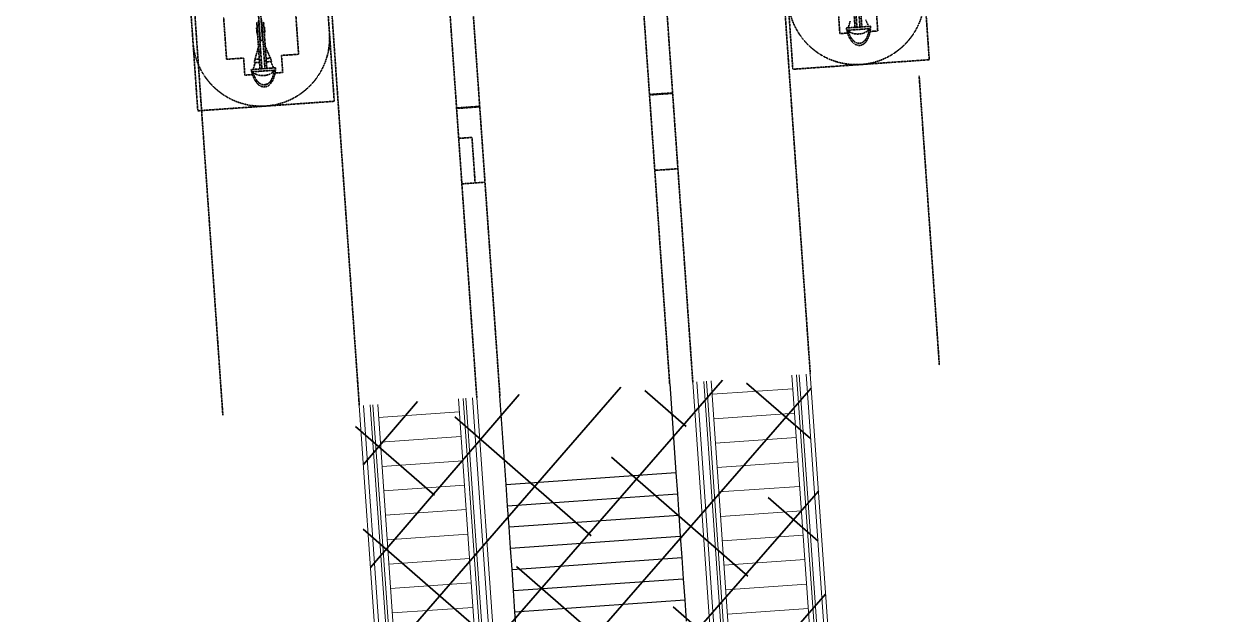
# Model space of a CAD drawing. Header units: millimetres. Extents: x 306 to 836129804, y -168137 to 818603917.
# Drawn here: x 834545324 to 834561028, y 818126594 to 818134362 of the extents above; entities that cross this region are included whole.
import ezdxf

# ---------------------------------------------------------------- set-up
doc = ezdxf.new("R2010")
doc.units = ezdxf.units.MM
doc.header["$LTSCALE"] = 3
doc.linetypes.add('ACAD_ISO03W100', pattern=[30, 12, -18])
doc.linetypes.add('DASHED2', pattern=[0.375, 0.25, -0.125])
for name, color, linetype, lineweight in [('A-GENM', 251, 'Continuous', 5), ('Eva-New', 1, 'ACAD_ISO03W100', 18), ('Hatch (HOR not under LTC submission)', 252, 'Continuous', 35), ('S-BEAM', 1, 'Continuous', 35), ('S-STRS', 251, 'Continuous', 25)]:
    doc.layers.add(name, color=color, linetype=linetype, lineweight=lineweight)
pattern_1 = [(44.99999999999999, (117245.5486662388, -3.576278686523438e-07), (-251.4471713899363, 251.4471713899363), []), (44.99999999999999, (117245.5486662388, 380.9999996423721), (-251.4471713899363, 251.4471713899363), [])]

# ---------------------------------------------------------------- blocks, each defined once
blk = doc.blocks.new('DGSG')
at = {"layer": 'S-BEAM', "linetype": 'DASHED2', "ltscale": 5}
h = blk.add_hatch(dxfattribs=at)
h.set_pattern_fill('FP_13', color=256, scale=0.9999999999999996, style=0, pattern_type=2)
h.set_pattern_definition(pattern_1)
h.paths.add_polyline_path([(74781.21307742596, 685.0050827264786), (74781.21307742596, 701.6201341152191), (74727.53896439075, 715.0496742725372), (74692.24292588234, 728.327580332756), (74656.36231148243, 748.5873529911041), (74628.15693569183, 772.4591969251633), (74608.47364020348, 799.723180770874), (74598.81212353706, 827.2271337509155), (74599.49273407459, 857.9341603517532), (74608.72199165821, 884.2075769901276), (74631.14089429379, 913.2900627851486), (74656.36231148243, 934.6364099979401), (74695.37741065025, 956.0753350257874), (74742.4558557272, 972.6226581335068), (74781.21307742596, 981.6036297082901), (74780.36983764172, 998.0381655693054), (74727.53896439075, 986.728510260582), (74679.00111401081, 969.3457162380219), (74637.5704600811, 946.7761468887329), (74604.92934083939, 919.9362643957138), (74582.40318465233, 889.9159319400787), (74570.90669310093, 855.9966298341751), (74571.36515927315, 824.014209151268), (74582.40318512917, 793.3078310489655), (74608.72199201584, 760.1689078807831), (74637.57045984268, 736.4476164579391), (74679.00111401081, 713.8780467510223), (74734.40556204319, 695.0253010988235), (74781.20450079441, 685.0069191455841)], flags=0)
h = blk.add_hatch(dxfattribs=at)
h.set_pattern_fill('FP_13', color=256, scale=0.9999999999999996, style=0, pattern_type=2)
h.set_pattern_definition(pattern_1)
h.paths.add_polyline_path([(74781.21307742596, -7164.994916677475), (74781.21307754517, -7148.379865765572), (74727.53896474838, -7134.950325727463), (74692.24292564392, -7121.672419428825), (74656.36231136322, -7101.412646651268), (74628.15693581104, -7077.540803194046), (74608.72199225426, -7050.983813881874), (74598.81212377548, -7022.772866368294), (74599.4927341938, -6992.065839886665), (74608.72199177742, -6965.792422533035), (74631.14089381695, -6936.709936857224), (74656.36231136322, -6915.363589763641), (74697.92381262779, -6892.966742038727), (74739.93433976173, -6877.961637377739), (74781.21307742596, -6868.396370649338), (74780.36983716488, -6851.961834430695), (74727.53896462917, -6863.271490216255), (74679.0011138916, -6880.65428340435), (74637.57045984268, -6903.223852753639), (74604.92934060097, -6930.063735842705), (74582.40318524837, -6960.084067344666), (74570.90669345856, -6994.003370285034), (74571.36515915394, -7025.985790729523), (74582.40318477154, -7056.692169070244), (74604.92934048176, -7086.712500929832), (74637.57045996189, -7113.552383542061), (74679.0011138916, -7136.12195289135), (74734.40556204319, -7154.974698781967), (74781.20450079441, -7164.993080973625)], flags=0)
at = {"layer": 'A-GENM'}
for p, q in [((62376.52381360531, -108.3881183862686), (70300.31537771225, -108.3881186246872)), ((62376.52381324768, -288.3881186246872), (70300.39307105541, -288.3881180286407)), ((70300.33911728859, -163.3881182670593), (62431.54380357265, -163.3881183862686)), ((62431.54380393028, -253.3881180286407), (70300.37796366215, -253.3881182670593)), ((70300.42026352882, -351.3881187438965), (62389.92127263546, -351.3881183862686)), ((67548.25576531887, -1415.388117909431), (67548.25576484203, -351.3881183862686)), ((67870.41721510887, -1415.388118267059), (67870.4172154665, -351.3881182670593)), ((68192.5786652565, -1415.388118505478), (68192.5786652565, -351.3881180286407)), ((68514.74011576176, -1415.388118267059), (68514.74011540413, -351.3881183862686)), ((68836.9015660286, -1415.388118386269), (68836.90156567097, -351.3881186246872)), ((69159.06301617622, -1415.388118743896), (69159.0630159378, -351.3881183862686)), ((69481.22446608543, -1415.388118386269), (69481.22446644306, -351.3881182670593)), ((69803.38591635227, -1415.388118267059), (69803.38591623306, -351.3881182670593)), ((70125.54736661911, -1415.388118028641), (70125.5473664999, -351.3881182670593)), ((70300.90670681, -1478.388118386269), (62376.52381360531, -1478.388118267059)), ((62389.92127287388, -1415.388118386269), (70300.8795144558, -1415.388118624687)), ((70300.92181420326, -1513.388118267059), (62431.54268097878, -1513.388118386269)), ((70300.98439967632, -1658.388118386269), (62376.52381324768, -1658.388118267059)), ((62431.54268145561, -1603.388118743896), (70300.96066021919, -1603.388118624687)), ((62376.5238134861, -4508.388118267059), (70302.21453690529, -4508.388118267059)), ((62376.52381312847, -4688.388118743896), (70302.29222977161, -4688.388118267059)), ((70302.23827636242, -4563.388118386269), (62431.54268097878, -4563.388118267059)), ((62431.54268145561, -4653.388118267059), (70302.27712273598, -4653.388118028641)), ((70302.31942224503, -4751.388118386269), (62389.92127299309, -4751.388118386269)), ((67226.09431481361, -5815.388118267059), (67226.0943146944, -4751.388118267059)), ((67548.25576519966, -5815.388118028641), (67548.25576484203, -4751.388118267059)), ((67870.41721534729, -5815.388118386269), (67870.41721522808, -4751.38811814785)), ((68192.57866501808, -5815.388118267059), (68192.57866573334, -4751.388118505478)), ((68514.74011564255, -5815.388118267059), (68514.74011528492, -4751.388118624687)), ((68836.90156579018, -5815.388118624687), (68836.90156567097, -4751.388118386269)), ((69159.0630159378, -5815.388118386269), (69159.0630159378, -4751.388118267059)), ((69481.22446632385, -5815.388118267059), (69481.22446656227, -4751.388118743896)), ((69803.38591599464, -5815.388118386269), (69803.3859167099, -4751.388118386269)), ((70125.54736673832, -5815.388118267059), (70125.5473664999, -4751.388118267059)), ((70302.80586576462, -5878.388118267059), (62376.52381360531, -5878.388117909431)), ((62389.92127287388, -5815.388118267059), (70302.77867388725, -5815.388118386269)), ((70302.82097291946, -5913.388118267059), (62431.54380321503, -5913.388118267059)), ((70302.88355922699, -6058.388118386269), (62376.52381300926, -6058.388118267059)), ((62431.54380357265, -6003.388118267059), (70302.85981965065, -6003.388118267059))]:
    blk.add_line(p, q, dxfattribs=at)
at = {"layer": 'S-BEAM', "linetype": 'DASHED2', "ltscale": 5}
for p, q in [((75219.0428608656, 1741.612351775169), (74319.03824424744, 1741.6110227108)), ((74319.03824424744, 1741.6110227108), (74319.05016744137, -58.3889776468277)), ((77919.03824567795, 1741.616339087486), (75219.04287528992, 1741.612352013588)), ((78203.6149739027, 1691.611881732941), (70299.538449049, 1691.611881732941)), ((75519.05193829536, 1316.612792849541), (74969.04337537289, 1316.611979484558)), ((74969.04337537289, 1316.611979484558), (74969.04370903969, 1091.61185157299)), ((74969.04370903969, 1091.61185157299), (74744.04383599758, 1091.611520171165)), ((74744.04383599758, 1091.611520171165), (74744.04398584366, 990.2617870569229)), ((74781.21307742596, 981.6036297082901), (74781.21307742596, 998.2186805009842)), ((74781.21307742596, 998.0381655693054), (74781.21307742596, 685.1855977773666)), ((74811.62137460709, 681.5241602659225), (74811.62137424946, 1001.699602842331)), ((74899.16229712963, 944.6281402111053), (74811.62137448788, 976.5701636075974)), ((74899.16229760647, 955.0179800987244), (74899.16229712963, 886.6118816137314)), ((74943.08210229874, 944.1849089860916), (74899.16229760647, 955.0179800987244)), ((74943.0821018219, 886.6118816137314), (74943.08210229874, 944.1849089860916)), ((75100.86784362793, 886.6118820905685), (74943.08210229874, 944.1849089860916)), ((75035.8413027525, 886.6118816137314), (74811.62137448788, 886.6118816137314)), ((74811.62137448788, 886.6118816137314), (74811.62137424946, 861.6118820905685)), ((74811.62137424946, 861.6118820905685), (75035.8413027525, 861.6118820905685)), ((75035.84130311012, 821.6118817329407), (74811.62137424946, 821.6118817329407)), ((74811.62137424946, 821.6118817329407), (74811.62137424946, 796.6118816137314)), ((74811.62137424946, 796.6118816137314), (75035.84130299091, 796.6118817329407)), ((74899.16229712963, 886.6118816137314), (74943.0821018219, 886.6118816137314)), ((74899.16229736805, 796.6118816137314), (74899.16229712963, 728.2057831287384)), ((74943.08210206032, 796.6118813753128), (74899.16229736805, 796.6118816137314)), ((74943.08210241795, 739.0388544797897), (74943.08210206032, 796.6118813753128)), ((74943.08210241795, 739.0388544797897), (75100.86784350872, 796.6118817329407)), ((75035.8413027525, 861.6118820905685), (75035.8413027525, 886.6118816137314)), ((75035.8413027525, 886.6118816137314), (75134.05917298794, 886.6118817329407)), ((75134.05917346478, 861.6118819713593), (75035.8413027525, 861.6118820905685)), ((75035.84130299091, 796.6118817329407), (75035.84130311012, 821.6118817329407)), ((75035.84130311012, 821.6118817329407), (75134.05917334557, 821.6118817329407)), ((75134.05917310715, 796.6118817329407), (75035.84130299091, 796.6118817329407)), ((75134.05917298794, 886.6118817329407), (75381.67268586159, 886.6118817329407)), ((75134.05917298794, 886.6118817329407), (75134.05917346478, 861.6118819713593)), ((75300.55889117718, 861.6118817329407), (75134.05917346478, 861.6118819713593)), ((75134.05917334557, 821.6118817329407), (75134.05917310715, 796.6118817329407)), ((75134.05917334557, 821.6118817329407), (75300.55889070034, 821.6118813753128)), ((75381.67268550396, 796.6118816137314), (75134.05917310715, 796.6118817329407)), ((75184.05193817616, 861.6118817329407), (75184.05193781853, 856.6118817329407)), ((75184.05193781853, 856.6118817329407), (75184.05193793774, 826.6118812561035)), ((75184.05193793774, 826.6118812561035), (75184.05193781853, 821.6118816137314)), ((75184.13198816776, 856.6118812561035), (75185.74499499798, 856.6118816137314)), ((75185.7449953556, 826.6118817329407), (75184.13198781013, 826.6118816137314)), ((75188.65195155144, 856.6118817329407), (75185.74131989479, 856.6118816137314)), ((75185.74131977558, 826.6118816137314), (75188.65195155144, 826.6118812561035)), ((75189.70827519894, 856.6118817329407), (75195.78874576092, 856.6118817329407)), ((75195.78874576092, 826.61188185215), (75189.70827519894, 826.6118813753128)), ((75202.13850843906, 856.6118816137314), (75195.7809689045, 856.6118812561035)), ((75195.78096914291, 826.6118816137314), (75202.13850843906, 826.6118817329407)), ((75203.71893799305, 856.6118817329407), (75214.34266388416, 856.6118817329407)), ((75214.34266376495, 826.6118817329407), (75203.71893799305, 826.6118820905685)), ((75223.59252238274, 856.6118814945221), (75214.33334112167, 856.6118816137314)), ((75214.3333414793, 826.6118816137314), (75223.59252285957, 826.6118816137314)), ((75225.25035440922, 856.6118816137314), (75241.84515833855, 856.6118817329407)), ((75241.8451577425, 826.6118816137314), (75225.25035440922, 826.6118817329407)), ((75251.55193793774, 856.6118817329407), (75241.85200929642, 856.6118819713593)), ((75241.85200917721, 826.6118817329407), (75251.55193781853, 826.6118816137314)), ((75252.89848172665, 856.6118816137314), (75273.3677020073, 856.6118814945221)), ((75273.36770164967, 826.61188185215), (75252.89848136902, 826.6118817329407)), ((75284.11136674881, 856.6118817329407), (75273.3622701168, 856.6118813753128)), ((75273.3622701168, 826.6118816137314), (75284.11136686802, 826.6118819713593)), ((75284.05193793774, 894.1118817329407), (75284.05193817616, 889.1118816137314)), ((75284.05193793774, 794.1118820905685), (75284.05193781853, 789.1118814945221)), ((75284.05454993248, 894.1118816137314), (75354.05193769932, 894.1118814945221)), ((75354.05193805695, 889.1118817329407), (75284.05455040932, 889.1118817329407)), ((75284.0545501709, 794.1118816137314), (75354.05193793774, 794.1118814945221)), ((75354.05193781853, 789.1118817329407), (75284.05455005169, 789.1118817329407)), ((75284.8604118824, 856.6118817329407), (75319.05193793774, 856.6118817329407)), ((75319.05193829536, 826.6118817329407), (75284.86041140556, 826.6118816137314)), ((75289.05193793774, 889.1118817329407), (75289.05193793774, 886.6118820905685)), ((75289.05193829536, 796.6118817329407), (75289.05193793774, 794.1118817329407)), ((75300.40574109554, 861.6118817329407), (75454.05193769932, 861.6118817329407)), ((75454.05193793774, 821.6118817329407), (75300.40574133396, 821.61188185215)), ((75319.05193793774, 856.6118817329407), (75306.36869382858, 856.6118816137314)), ((75306.36869418621, 826.6118817329407), (75319.05193829536, 826.6118817329407)), ((75319.05193793774, 856.6118817329407), (75769.05193793774, 856.6118817329407)), ((75769.05193805695, 826.6118812561035), (75319.05193829536, 826.6118817329407)), ((75349.05193793774, 886.6118819713593), (75349.05193781853, 889.1118814945221)), ((75349.05193829536, 794.1118814945221), (75349.05193817616, 796.6118817329407)), ((75354.05193805695, 889.1118817329407), (75354.05193769932, 894.1118814945221)), ((75354.05193781853, 789.1118817329407), (75354.05193793774, 794.1118814945221)), ((75381.67268586159, 886.6118817329407), (75428.68205046654, 886.6118817329407)), ((75381.67268586159, 886.6118817329407), (75381.67268586159, 861.6118812561035)), ((75381.67268562317, 821.6118814945221), (75381.67268550396, 796.6118816137314)), ((75428.68205058575, 796.6118816137314), (75381.67268550396, 796.6118816137314)), ((74744.0444252491, 692.9618818759918), (74744.04457521439, 591.6115200519562)), ((74781.21307742596, 685.0050827264786), (74781.21307742596, 701.6201341152191)), ((74811.62137424946, 706.6535995006561), (74899.16229760647, 738.5956234931946)), ((74899.16229712963, 728.2057831287384), (74943.08210241795, 739.0388544797897)), ((74744.04457521439, 591.6115200519562), (74969.04470431805, 591.6118516921997)), ((74969.04470431805, 591.6118516921997), (74969.04503655434, 366.6119817495346)), ((74969.04503655434, 366.6119817495346), (75594.05193781853, 366.6129049062729)), ((70300.31537771225, -108.3881186246872), (78284.4244863987, -108.3881180286407)), ((74319.05016744137, -58.3889776468277), (76819.04284906387, -58.38528394699097)), ((77279.98541104794, -1658.388118267059), (70300.98439967632, -1658.388118386269)), ((73118.0433754921, -1963.388118267059), (73118.0433754921, -1658.388118386269)), ((73718.04337596893, -1658.388117909431), (73718.04337573051, -1833.388118743896)), ((74112.9559379816, -1963.388118386269), (74112.95593810081, -1658.388118624687)), ((74119.05193793774, -1963.388118267059), (74119.05193805695, -1658.388118386269)), ((73718.04337573051, -1833.388118743896), (73118.0433754921, -1833.388118267059)), ((70301.11604619026, -1963.388118267059), (74831.2271001339, -1963.388118743896)), ((74831.2271001339, -1963.388118743896), (77280.11705589294, -1963.388118267059)), ((72871.22710001469, -4203.388118386269), (70302.08289051056, -4203.388118267059)), ((77281.08389508724, -4203.388118386269), (72871.22710001469, -4203.388118386269)), ((73118.0433756113, -4508.388118267059), (73118.0433754921, -4203.388118028641)), ((74112.95593810081, -4508.388118267059), (74112.9559378624, -4203.388118028641)), ((74119.05193793774, -4508.388118267059), (74119.05193805695, -4203.388118386269)), ((70302.21453690529, -4508.388118267059), (77281.21554136276, -4508.388118267059)), ((78484.59632360935, -6058.388118386269), (70302.88355922699, -6058.388118386269)), ((74319.05016732216, -6108.369760632515), (74319.03824436665, -7908.369761228561)), ((76819.01171350479, -6108.373454332352), (74319.05016732216, -6108.369760632515)), ((74744.04457509518, -6758.37025809288), (74744.04442548752, -6859.738118886948)), ((74969.04470455647, -6758.370590209961), (74744.04457509518, -6758.37025809288)), ((74781.21307742596, -6868.396370649338), (74781.2130779028, -6851.781319975853)), ((74781.2130779028, -6851.961834549904), (74781.21307742596, -7164.814402222633)), ((74811.62137436867, -7168.475839734077), (74811.62137424946, -6848.30039691925)), ((74899.16229724884, -6905.371860027313), (74811.62137424946, -6873.429836034775)), ((75035.84130299091, -6963.388118743896), (74811.62137424946, -6963.388118386269)), ((74811.62137424946, -6963.388118386269), (74811.62137424946, -6988.388118267059)), ((74811.62137424946, -6988.388118267059), (75035.8413027525, -6988.388118267059)), ((75035.84130251408, -7028.388118267059), (74811.6213747263, -7028.388118267059)), ((74811.6213747263, -7028.388118267059), (74811.62137448788, -7053.388118267059)), ((74811.62137448788, -7053.388118267059), (75035.8413027525, -7053.388118267059)), ((74744.04398608208, -7157.038023710251), (74744.04383599758, -7258.370258688927)), ((74781.21307742596, -7164.994916677475), (74781.21307754517, -7148.379865765572)), ((74811.62137448788, -7143.346400618553), (74899.16229712963, -7111.404376864433)), ((74744.04383599758, -7258.370258688927), (74969.04370856285, -7258.370590209961)), ((70303.61840987206, -7760.901527762413), (74119.05193805695, -7760.901527404785)), ((74319.03824436665, -7908.369761228561), (77919.03824532032, -7908.37507724762))]:
    blk.add_line(p, q, dxfattribs=at)
at = {"layer": 'S-BEAM', "linetype": 'DASHED2', "ltscale": 5, "flags": 128}
for points in [[(74781.21307742596, 998.2186805009842), (74727.53896439075, 986.728510260582), (74679.00111401081, 969.3457162380219), (74637.5704600811, 946.7761468887329), (74604.92934083939, 919.9362643957138), (74582.40318465233, 889.9159319400787), (74570.90669345856, 857.934160232544), (74570.90669345856, 825.289603471756), (74582.40318512917, 793.3078310489655), (74604.92934024334, 763.2874987125397), (74637.57045984268, 736.4476164579391), (74679.00111401081, 713.8780467510223), (74727.53896439075, 696.4952532052994), (74781.21307742596, 685.0050827264786)], [(74781.21307742596, 701.6201341152191), (74734.40556240082, 712.4665503501892), (74692.24292588234, 728.327580332756), (74656.36231148243, 748.5873529911041), (74628.15693569183, 772.4591969251633), (74608.72199177742, 799.0161858797073), (74598.81212353706, 827.2271337509155), (74598.81212377548, 855.9966297149658), (74608.72199165821, 884.2075769901276), (74628.15693616867, 910.7645664215088), (74656.36231148243, 934.6364099979401), (74692.24292564392, 954.8961826562881), (74734.4055621624, 970.7572129964828), (74781.21307742596, 981.6036297082901)], [(74811.62137424946, 1001.699602842331), (74796.32935094833, 1000.105398654938), (74781.21307742596, 998.0381655693054)], [(74781.21307742596, 685.1855977773666), (74796.3293505907, 683.1183644533157), (74811.62137460709, 681.5241602659225)], [(74781.2130779028, -6851.781319975853), (74727.53896462917, -6863.271490216255), (74679.0011138916, -6880.65428340435), (74637.57045984268, -6903.223852753639), (74604.92934060097, -6930.063735842705), (74582.40318524837, -6960.084067344666), (74570.90669322014, -6992.065839886665), (74570.90669322014, -7024.710396647453), (74582.40318477154, -7056.692169070244), (74604.92934048176, -7086.712500929832), (74637.57045996189, -7113.552383542061), (74679.0011138916, -7136.12195289135), (74727.53896462917, -7153.504746675491), (74781.21307742596, -7164.994916677475)], [(74781.21307754517, -7148.379865765572), (74734.40556204319, -7137.533449649811), (74692.24292564392, -7121.672419428825), (74656.36231136322, -7101.412646651268), (74628.15693581104, -7077.540803194046), (74608.72199225426, -7050.983813881874), (74598.81212377548, -7022.772866368294), (74598.81212341785, -6994.003370404243), (74608.72199177742, -6965.792422533035), (74628.15693581104, -6939.23543381691), (74656.36231136322, -6915.363589763641), (74692.24292576313, -6895.103817105293), (74734.40556204319, -6879.242787003517), (74781.21307742596, -6868.396370649338)], [(74811.62137424946, -6848.30039691925), (74796.3293505907, -6849.894601106644), (74781.2130779028, -6851.961834549904)], [(74781.21307742596, -7164.814402222633), (74796.32935094833, -7166.881635665894), (74811.62137436867, -7168.475839734077)]]:
    blk.add_lwpolyline(points, dxfattribs=at)
at = {"layer": 'S-BEAM', "linetype": 'DASHED2', "ltscale": 5}
for centre, radius, start, end in [((75219.04420554638, 841.6123509407043), 899.9999999999998, 90.00008196227003, 270.0030804153128), ((75219.04420554638, -7008.371088981628), 900.0000000000016, 89.99691275449814, 269.9999112075408)]:
    blk.add_arc(centre, radius, start, end, dxfattribs=at)
for centre, major_axis, ratio, start_param, end_param in [((74804.81114315987, 841.6118817329407), (-5.659248251309822e-38, 145.9999999999998), 0.5692795234307932, 0.2878812477574799, 2.853711405832309), ((74804.81114292145, -7008.388118267059), (-5.659248251309804e-38, 145.9999999999994), 0.5692795234308429, 0.2878812477574568, 2.85371140583233)]:
    blk.add_ellipse(centre, major_axis=major_axis, ratio=ratio, start_param=start_param, end_param=end_param, dxfattribs=at)
at = {"layer": 'S-STRS'}
for p, q in [((67171.22710001469, -1963.388118267059), (67451.22710049152, -1963.388118267059)), ((67451.22710049152, -1963.388118267059), (67731.2271001339, -1963.388118386269)), ((67451.22710049152, -1963.388118267059), (67451.22710037231, -4203.388118386269)), ((67731.2271001339, -1963.388118386269), (68011.2271001339, -1963.388118386269)), ((67731.2271001339, -1963.388118386269), (67731.22710037231, -4203.388118267059)), ((68011.2271001339, -1963.388118386269), (68291.22710049152, -1963.388117909431)), ((68011.2271001339, -1963.388118386269), (68011.22710001469, -4203.388118743896)), ((68291.22710049152, -1963.388117909431), (68571.2271001339, -1963.388118743896)), ((68291.22710049152, -1963.388117909431), (68291.2271001339, -4203.388118267059)), ((68571.2271001339, -1963.388118743896), (68851.22710037231, -1963.388118267059)), ((68571.2271001339, -1963.388118743896), (68571.22710001469, -4203.388118386269)), ((68851.22710037231, -1963.388118267059), (69131.22710001469, -1963.388118386269)), ((68851.22710037231, -1963.388118267059), (68851.22710037231, -4203.38811814785)), ((69131.22710001469, -1963.388118386269), (70301.11604619026, -1963.388118267059)), ((69131.22710001469, -1963.388118386269), (69131.2271001339, -4203.388118386269)), ((67451.22710037231, -4203.388118386269), (67171.22710001469, -4203.388118386269)), ((67731.22710037231, -4203.388118267059), (67451.22710037231, -4203.388118386269)), ((68011.22710001469, -4203.388118743896), (67731.22710037231, -4203.388118267059)), ((68291.2271001339, -4203.388118267059), (68011.22710001469, -4203.388118743896)), ((68571.22710001469, -4203.388118386269), (68291.2271001339, -4203.388118267059)), ((68851.22710037231, -4203.38811814785), (68571.22710001469, -4203.388118386269)), ((69131.2271001339, -4203.388118386269), (68851.22710037231, -4203.38811814785)), ((70302.08289051056, -4203.388118267059), (69131.2271001339, -4203.388118386269))]:
    blk.add_line(p, q, dxfattribs=at)
blk = doc.blocks.new('3A35X-MAGP-P-LD-00-0')
at = {"rotation": 93.99390107362781}
blk.add_blockref('DGSG', (834554526.3422765, 818059200.9046296, -9.233258469692694e-06), dxfattribs=at)

msp = doc.modelspace()

# ---------------------------------------------------------------- hatches: boundary and pattern name
at = {"layer": 'Eva-New', "linetype": 'Continuous', "ltscale": 0.01}
h = msp.add_hatch(dxfattribs=at)
h.set_pattern_fill('ANSI31', color=8, scale=350, angle=4)
h.set_pattern_definition([(49, (0, 0), (-838.6710210225554, 729.0455959657013), [])])
edge = h.paths.add_edge_path()
edge.add_arc((834611513.5385946, 818068145.3264505), 14099.99999968531, 55.19002574308559, 154.5596091027724)
edge.add_line((834598780.7776825, 818074202.2893481), (834595240.3911003, 818066761.4558462))
edge.add_arc((834589822.417787, 818069339.3552195), 6000.000000233124, 273.9989064334658, 334.5546563119141, ccw=False)
edge.add_line((834590240.8423903, 818063353.9629304), (834585554.5350056, 818063026.3542768))
edge.add_arc((834584989.6617913, 818071106.6338656), 8099.999998867221, 264.220048196886, 273.9989064322582, ccw=False)
edge.add_line((834584173.925572, 818063047.8142), (834580415.7397891, 818063428.2282544))
edge.add_arc((834579106.5335116, 818050494.3201492), 12999.99999816069, 84.2200481985661, 93.99077919798958)
edge.add_line((834578201.7864021, 818063462.7985727), (834574221.9197499, 818063185.1428037))
edge.add_arc((834573731.4752913, 818070170.6889209), 7002.741628984699, 184.518270925359, 274.0160585979712, ccw=False)
edge.add_arc((834553791.0620614, 818068592.8452796), 13000.0000005708, 4.527501078735133, 25.16518805878682)
edge.add_line((834565557.174624, 818074120.828201), (834563375.7160238, 818078763.9842684))
edge.add_arc((834569692.9588658, 818081779.3520507), 6999.999999030279, 186.261998653722, 205.5162346975632, ccw=False)
edge.add_line((834562734.724241, 818081015.8267443), (834561851.4163579, 818093822.5155479))
edge.add_arc((834568795.7761757, 818094576.8707228), 6985.211880096444, 103.79340942041148, 186.1996435070692, ccw=False)
edge.add_line((834567130.3497419, 818101360.6410463), (834607738.9713905, 818104323.6446342))
edge.add_arc((834606780.3295362, 818117304.0183489), 13015.72495013958, 274.223807264846, 392.8596289379157)
edge.add_arc((834623587.3262396, 818128173.8785237), 6999.999999836902, 183.9989136523716, 212.9539425140163, ccw=False)
edge.add_line((834616604.3686309, 818127685.7156067), (834614554.4666462, 818157541.1841724))
edge.add_line((834614554.4666462, 818157541.1841724), (834608569.0701823, 818157122.7809477))
edge.add_line((834608569.0701823, 818157122.7809477), (834610618.9763948, 818127267.2902491))
edge.add_arc((834623587.3262378, 818128173.8785231), 12999.99999806346, 183.9989136508734, 212.8579348742854)
edge.add_arc((834606785.1724918, 818117301.6086594), 7012.974383020965, -85.87050168941721, 32.994913872568816, ccw=False)
edge.add_line((834607290.1835088, 818110306.8410742), (834542916.4285616, 818105772.5570611))
edge.add_line((834542916.4285616, 818105772.5570611), (834543332.168679, 818099784.931535))
edge.add_line((834543332.168679, 818099784.931535), (834548339.9487058, 818100139.6961751))
edge.add_arc((834548849.6206386, 818093135.5706489), 7022.644791367745, 1.917894415990986, 94.16192873604791, ccw=False)
edge.add_line((834555868.3314306, 818093370.5997602), (834556822.6031799, 818079614.5109141))
edge.add_arc((834565030.3921052, 818080333.9384184), 8239.258156901009, 185.0092761133849, 211.2767633085009)
edge.add_line((834557988.549832, 818076056.3418531), (834560014.6381451, 818071842.7746612))
edge.add_arc((834553704.8687762, 818068780.019501), 7013.81912084653, -83.41200971856142, 25.89188562423311, ccw=False)
edge.add_line((834554509.5567249, 818061812.5137804), (834511331.2743995, 818058806.1397856))
edge.add_arc((834510845.0625758, 818065789.233517), 6999.999999933733, 141.8798806352492, 273.9829049167347, ccw=False)
edge.add_arc((834495100.3448526, 818078140.8887452), 13011.48484009153, 321.889271565979, 363.9966433354928)
edge.add_line((834508080.187521, 818079047.7636253), (834507303.147802, 818090245.0026575))
edge.add_arc((834514286.1054543, 818090733.1649512), 6999.999999943095, 94.21783473311712, 183.9989085377374, ccw=False)
edge.add_line((834513771.2650272, 818097714.206373), (834514324.2611847, 818097754.9889383))
edge.add_line((834514324.2611847, 818097754.9889383), (834515094.2032907, 818097812.2750338))
edge.add_arc((834515888.7804214, 818090839.1162039), 7018.283043878132, 4.391191596629085, 96.50069787772958, ccw=False)
edge.add_line((834522886.4615402, 818091376.4762715), (834523318.1003574, 818085091.4654405))
edge.add_line((834523318.1003574, 818085091.4654405), (834529307.3396509, 818085510.1591995))
edge.add_line((834529307.3396509, 818085510.1591995), (834528870.5492542, 818091758.2633296))
edge.add_arc((834535853.5069062, 818092246.4256233), 6999.999999586337, 93.99890853307471, 183.9989085379415, ccw=False)
edge.add_line((834535365.3446131, 818099229.3832753), (834540639.8020831, 818099596.5330453))
edge.add_line((834540639.8020831, 818099596.5330453), (834540220.7704337, 818105616.323317))
edge.add_line((834540220.7704337, 818105616.323317), (834513376.0995728, 818103738.6078113))
edge.add_arc((834514284.2614373, 818090770.3680685), 13000.00000003277, 94.00586599802176, 183.991117880833)
edge.add_line((834501315.7883602, 818089865.5443004), (834502093.999344, 818078618.6765761))
edge.add_arc((834495110.6965383, 818078135.4768907), 7000.000000828009, -66.13857842422561, 3.9581909098961887, ccw=False)
edge.add_arc((834495110.6965395, 818078135.4768903), 6999.999999981786, 273.99870041279297, 293.8614215680351, ccw=False)
edge.add_line((834495598.8334678, 818071152.5174648), (834484038.0252761, 818070344.3705096))
edge.add_arc((834484944.5652856, 818057376.0172908), 12999.99999985473, 3.998699986240524, 93.99870041178127, ccw=False)
edge.add_line((834497912.918511, 818058282.557204), (834498850.7850932, 818044866.0656179))
edge.add_arc((834505832.5325971, 818045382.0451274), 7000.788031506466, 153.5175844556254, 184.2267069343446, ccw=False)
edge.add_arc((834505831.7802428, 818045382.3021698), 7000.000000506094, 93.9907792036035, 153.5167215738451, ccw=False)
edge.add_line((834505344.6087215, 818052365.3290147), (834578107.7560652, 818057441.656797))
edge.add_arc((834579012.5031768, 818044473.1783768), 12999.99999509848, 84.22004763743712, 93.99077920788699, ccw=False)
edge.add_line((834580321.7095807, 818057407.0864662), (834583663.296837, 818057068.8416442))
edge.add_arc((834584972.5032473, 818070002.7497832), 13000.00004509936, 264.2200476312211, 273.9989064308502)
edge.add_line((834585879.0898904, 818057034.399779), (834609493.5669917, 818058685.2319609))
edge.add_arc((834609981.7373167, 818051702.1557314), 7000.118848462731, -19.364931974248975, 93.99890643048622, ccw=False)
edge.add_arc((834628850.3650681, 818045070.4409646), 13000.00000042529, 160.6350680240969, 183.9989064535735)
edge.add_line((834615882.0151088, 818044163.8543195), (834619634.348526, 817990488.2644923))
edge.add_arc((834610656.2600935, 817989860.627584), 8999.999999519287, -86.01194112060227, 3.998906454734822, ccw=False)
edge.add_line((834611282.1972058, 817980882.4204844), (834602812.2813497, 817980291.9201078))
edge.add_line((834602812.2813497, 817980291.9201078), (834603230.7061716, 817974306.527834))
edge.add_line((834603230.7061716, 817974306.527834), (834611717.6719617, 817974898.2168859))
edge.add_arc((834612343.6090722, 817965920.0097858), 8999.999999977357, 3.8734655887747067, 93.98805886777768, ccw=False)
edge.add_line((834621323.0501077, 817966527.9889727), (834621688.4984579, 817961112.7419763))
edge.add_line((834621688.4984579, 817961112.7419763), (834627673.3989117, 817961529.9934386))
edge.add_line((834627673.3989117, 817961529.9934386), (834621867.801321, 818044576.6440177))
edge.add_arc((834628850.6858916, 818045064.8011855), 6999.926738671702, 160.627157224399, 183.9989083996896, ccw=False)
edge.add_arc((834609980.9204334, 818051699.8431354), 13002.36888268257, 340.6271572335476, 454.0111039654658)
edge.add_line((834609071.4073162, 818064670.3628802), (834607456.5171404, 818064557.3573512))
edge.add_arc((834607170.3486158, 818068550.9500543), 4003.832551789663, 155.6211224779758, 274.0986331619272, ccw=False)
edge.add_line((834603523.5142193, 818070203.6066998), (834604195.8682836, 818071618.3222857))
edge.add_arc((834611513.5386757, 818068145.3264558), 8100.000000027051, 54.14039305783359, 154.6107958035704, ccw=False)
edge.add_arc((834623873.9558088, 818085245.9413723), 13000.02232763516, 234.1403928659832, 234.163197705768)
edge.add_line((834616262.7220054, 818074706.9802988), (834619562.6153525, 818079722.129262))
at = {"layer": 'Hatch (HOR not under LTC submission)'}
h = msp.add_hatch(dxfattribs=at)
h.set_pattern_fill('ANSI38', color=256, scale=300, angle=4, style=0)
h.set_pattern_definition([(49, (0, 0), (-718.8608751621904, 624.8962251134582), []), (139, (0, 0), (-2062.617975437839, 530.9315750647262), [2381.25, -1428.75])])
h.paths.add_polyline_path([(834549738.0300783, 818129338.0428414), (834555673.4014496, 818129755.0239891), (834555915.0458324, 818126294.054121), (834556117.0674313, 818126308.1592379), (834556180.8106029, 818125395.1928643), (834556351.2244118, 818125287.3201864), (834556815.4650245, 818118638.1990525), (834555199.2189202, 818118525.3529986), (834555220.1140063, 818118226.081558), (834551783.6606156, 818117986.1489114), (834551762.7655295, 818118285.4203526), (834550151.6876056, 818118172.93514), (834549687.4469926, 818124822.0562739), (834549819.8454314, 818124934.4249072), (834549754.9456534, 818125863.9568763), (834549979.4955863, 818125879.6349177)])

# ---------------------------------------------------------------- block references
at = {"ltscale": 0.5}
msp.add_blockref('3A35X-MAGP-P-LD-00-0', (0, 0), dxfattribs=at)

doc.saveas('drawing.dxf')
